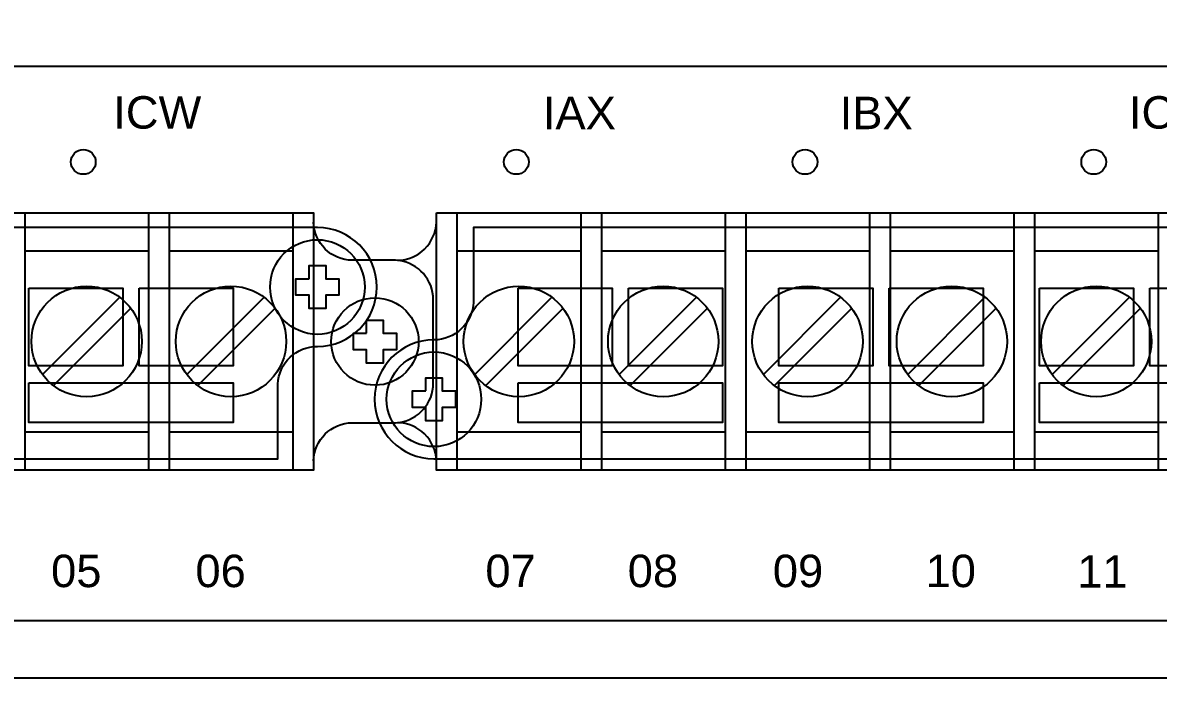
# Model space of a CAD drawing. Extents: x 1 to 47, y 1 to 35.
# Drawn here: x 29.155 to 32.596, y 10.388 to 12.373 of the extents above; entities that cross this region are included whole.
import ezdxf

# ---------------------------------------------------------------- set-up
doc = ezdxf.new("R2010")
doc.units = 0
doc.header["$MEASUREMENT"] = 0
for name, color, linetype in [('1_01__1-X__SCREW-TERMINAL_', 7, 'CONTINUOUS'), ('1_02__2-X__CONNECTORIZED_R', 7, 'CONTINUOUS'), ('1_03__1-1__SCREW-TERMINAL_', 7, 'CONTINUOUS'), ('1_04__2-1__CONNECTORIZED_R', 7, 'CONTINUOUS'), ('7_00______DWG_', 7, 'CONTINUOUS')]:
    doc.layers.add(name, color=color, linetype=linetype)
doc.styles.add('ARIAL', font='arial.ttf')

msp = doc.modelspace()

# ---------------------------------------------------------------- linework, layer by layer
at = {"layer": '1_01__1-X__SCREW-TERMINAL_'}
for points in [[(39.6685, 11.0148), (39.6685, 10.6118, -0.414214), (39.6185, 10.5618), (26.9572, 10.5618, -0.414214), (26.9072, 10.6118), (26.9072, 12.1918, -0.414214), (26.9572, 12.2418), (39.6185, 12.2418, -0.414214), (39.6685, 12.1918), (39.6685, 11.2199)], [(30.0359, 11.0457, -0.403969), (30.1539, 11.1616), (30.2841, 11.1617, 0.374201), (30.3987, 11.2704), (30.3987, 11.5449, 0.374201), (30.2841, 11.6536), (30.1539, 11.6536, -0.403969), (30.0359, 11.7695)], [(30.2903, 11.6536, 0.403969), (30.4083, 11.7695)], [(30.4083, 11.0457, 0.403969), (30.2903, 11.1616)]]:
    msp.add_lwpolyline(points, format="xyb", dxfattribs=at)
for points in [[(27.3482, 11.7976), (30.0357, 11.7976), (30.0357, 11.0176), (27.3482, 11.0176)], [(30.4083, 11.7976), (33.0959, 11.7976), (33.0959, 11.0176), (30.4083, 11.0176)], [(30.1971, 11.4324), (30.1971, 11.4727), (30.2471, 11.4727), (30.2471, 11.4324), (30.2872, 11.4324), (30.2872, 11.3825), (30.2471, 11.3825), (30.2471, 11.3425), (30.1971, 11.3425), (30.1971, 11.3825), (30.157, 11.3825), (30.157, 11.4324)]]:
    msp.add_lwpolyline(points, close=True, dxfattribs=at)
for points in [[(29.1608, 11.7976), (29.1608, 11.0176)], [(29.5358, 11.7976), (29.5358, 11.0176)], [(29.5982, 11.7976), (29.5982, 11.0176)], [(29.9732, 11.7976), (29.9732, 11.0176)], [(30.4709, 11.7976), (30.4709, 11.0176)], [(30.8459, 11.7976), (30.8459, 11.0176)], [(30.9084, 11.7976), (30.9084, 11.0176)], [(31.2834, 11.7976), (31.2834, 11.0176)], [(31.3459, 11.7976), (31.3459, 11.0176)], [(31.7209, 11.7976), (31.7209, 11.0176)], [(31.7834, 11.7976), (31.7834, 11.0176)], [(32.1584, 11.7976), (32.1584, 11.0176)], [(32.221, 11.7976), (32.221, 11.0176)], [(32.596, 11.7976), (32.596, 11.0176)], [(29.1608, 11.6825), (29.5358, 11.6825)], [(29.5982, 11.6825), (29.9732, 11.6825)], [(30.4709, 11.6825), (30.8459, 11.6825)], [(30.9084, 11.6825), (31.2834, 11.6825)], [(31.3459, 11.6825), (31.7209, 11.6825)], [(31.7834, 11.6825), (32.1584, 11.6825)], [(32.221, 11.6825), (32.596, 11.6825)], [(29.4486, 11.5416), (29.2145, 11.3074)], [(29.8862, 11.5416), (29.652, 11.3074)], [(30.7588, 11.5416), (30.5246, 11.3074)], [(31.1963, 11.5416), (30.9622, 11.3074)], [(31.6337, 11.5416), (31.3995, 11.3074)], [(32.0712, 11.5416), (31.8371, 11.3074)], [(32.5088, 11.5416), (32.2746, 11.3074)], [(29.4821, 11.5082), (29.2479, 11.274)], [(29.9196, 11.5082), (29.6854, 11.274)], [(30.7922, 11.5082), (30.5581, 11.274)], [(31.2298, 11.5082), (30.9956, 11.274)], [(31.6671, 11.5082), (31.4329, 11.274)], [(32.1046, 11.5082), (31.8705, 11.274)], [(32.5422, 11.5082), (32.308, 11.274)], [(29.5358, 11.1327), (29.1608, 11.1327)], [(29.9732, 11.1327), (29.5982, 11.1327)], [(30.8459, 11.1327), (30.4709, 11.1327)], [(31.2834, 11.1327), (30.9084, 11.1327)], [(31.7209, 11.1327), (31.3459, 11.1327)], [(32.1584, 11.1327), (31.7834, 11.1327)], [(32.596, 11.1327), (32.221, 11.1327)]]:
    msp.add_lwpolyline(points, dxfattribs=at)
for centre, radius in [((29.3483, 11.4078), 0.1673), ((29.7858, 11.4078), 0.1673), ((30.6584, 11.4078), 0.1673), ((31.096, 11.4078), 0.1673), ((31.5333, 11.4078), 0.1673), ((31.9709, 11.4078), 0.1673), ((32.4084, 11.4078), 0.1673), ((30.2221, 11.4076), 0.1324)]:
    msp.add_circle(centre, radius, dxfattribs=at)
at = {"layer": '1_02__2-X__CONNECTORIZED_R'}
for points in [[(27.338, 11.4126, 1), (27.338, 11.0526), (29.928, 11.0524), (29.928, 11.2787, -0.405199), (30.0479, 11.3926, 0.999995), (30.0479, 11.7527), (27.458, 11.7525), (27.458, 11.5265, -0.399232)], [(30.401, 11.4126, 1), (30.401, 11.0526), (32.991, 11.0524), (32.991, 11.2787, -0.405199), (33.1109, 11.3926, 0.999995), (33.1109, 11.7527), (30.521, 11.7525), (30.521, 11.5265, -0.399232)]]:
    msp.add_lwpolyline(points, format="xyb", close=True, dxfattribs=at)
for points in [[(30.0229, 11.5978), (30.0229, 11.6378), (30.0729, 11.6378), (30.0729, 11.5978), (30.113, 11.5978), (30.113, 11.5475), (30.0729, 11.5475), (30.0729, 11.5075), (30.0229, 11.5075), (30.0229, 11.5475), (29.9828, 11.5475), (29.9828, 11.5978), (30.0229, 11.5978)], [(29.1729, 11.5691), (29.4579, 11.5691), (29.4579, 11.3341), (29.1729, 11.3341)], [(29.5079, 11.5691), (29.7929, 11.5691), (29.7929, 11.3341), (29.5079, 11.3341)], [(30.6559, 11.5691), (30.9409, 11.5691), (30.9409, 11.3341), (30.6559, 11.3341)], [(30.9909, 11.5691), (31.2759, 11.5691), (31.2759, 11.3341), (30.9909, 11.3341)], [(31.4459, 11.5691), (31.7309, 11.5691), (31.7309, 11.3341), (31.4459, 11.3341)], [(31.7809, 11.5691), (32.0659, 11.5691), (32.0659, 11.3341), (31.7809, 11.3341)], [(32.2359, 11.5691), (32.5209, 11.5691), (32.5209, 11.3341), (32.2359, 11.3341)], [(32.5709, 11.5691), (32.8559, 11.5691), (32.8559, 11.3341), (32.5709, 11.3341)], [(30.376, 11.2578), (30.376, 11.2977), (30.426, 11.2977), (30.426, 11.2578), (30.4661, 11.2578), (30.4661, 11.2075), (30.426, 11.2075), (30.426, 11.1675), (30.376, 11.1675), (30.376, 11.2075), (30.3359, 11.2075), (30.3359, 11.2578), (30.376, 11.2578)], [(29.1729, 11.2825), (29.7929, 11.2825), (29.7929, 11.1625), (29.1729, 11.1625)], [(30.6559, 11.2825), (31.2759, 11.2825), (31.2759, 11.1625), (30.6559, 11.1625)], [(31.4459, 11.2825), (32.0659, 11.2825), (32.0659, 11.1625), (31.4459, 11.1625)], [(32.2359, 11.2825), (32.8559, 11.2825), (32.8559, 11.1625), (32.2359, 11.1625)]]:
    msp.add_lwpolyline(points, close=True, dxfattribs=at)
for centre in [(30.0479, 11.5726), (30.401, 11.2326)]:
    msp.add_circle(centre, 0.1433, dxfattribs=at)
at = {"layer": '1_03__1-1__SCREW-TERMINAL_'}
for points in [[(27.3482, 11.7976), (30.0357, 11.7976), (30.0357, 11.0176), (27.3482, 11.0176)], [(30.4083, 11.7976), (33.0959, 11.7976), (33.0959, 11.0176), (30.4083, 11.0176)], [(30.1971, 11.4324), (30.1971, 11.4727), (30.2471, 11.4727), (30.2471, 11.4324), (30.2872, 11.4324), (30.2872, 11.3825), (30.2471, 11.3825), (30.2471, 11.3425), (30.1971, 11.3425), (30.1971, 11.3825), (30.157, 11.3825), (30.157, 11.4324)]]:
    msp.add_lwpolyline(points, close=True, dxfattribs=at)
for points in [[(29.1608, 11.7976), (29.1608, 11.0176)], [(29.5358, 11.7976), (29.5358, 11.0176)], [(29.5982, 11.7976), (29.5982, 11.0176)], [(29.9732, 11.7976), (29.9732, 11.0176)], [(30.4709, 11.7976), (30.4709, 11.0176)], [(30.8459, 11.7976), (30.8459, 11.0176)], [(30.9084, 11.7976), (30.9084, 11.0176)], [(31.2834, 11.7976), (31.2834, 11.0176)], [(31.3459, 11.7976), (31.3459, 11.0176)], [(31.7209, 11.7976), (31.7209, 11.0176)], [(31.7834, 11.7976), (31.7834, 11.0176)], [(32.1584, 11.7976), (32.1584, 11.0176)], [(32.221, 11.7976), (32.221, 11.0176)], [(32.596, 11.7976), (32.596, 11.0176)], [(29.1608, 11.6825), (29.5358, 11.6825)], [(29.5982, 11.6825), (29.9732, 11.6825)], [(30.4709, 11.6825), (30.8459, 11.6825)], [(30.9084, 11.6825), (31.2834, 11.6825)], [(31.3459, 11.6825), (31.7209, 11.6825)], [(31.7834, 11.6825), (32.1584, 11.6825)], [(32.221, 11.6825), (32.596, 11.6825)], [(29.4486, 11.5416), (29.2145, 11.3074)], [(29.8862, 11.5416), (29.652, 11.3074)], [(30.7588, 11.5416), (30.5246, 11.3074)], [(31.1963, 11.5416), (30.9622, 11.3074)], [(31.6337, 11.5416), (31.3995, 11.3074)], [(32.0712, 11.5416), (31.8371, 11.3074)], [(32.5088, 11.5416), (32.2746, 11.3074)], [(29.4821, 11.5082), (29.2479, 11.274)], [(29.9196, 11.5082), (29.6854, 11.274)], [(30.7922, 11.5082), (30.5581, 11.274)], [(31.2298, 11.5082), (30.9956, 11.274)], [(31.6671, 11.5082), (31.4329, 11.274)], [(32.1046, 11.5082), (31.8705, 11.274)], [(32.5422, 11.5082), (32.308, 11.274)], [(29.5358, 11.1327), (29.1608, 11.1327)], [(29.9732, 11.1327), (29.5982, 11.1327)], [(30.8459, 11.1327), (30.4709, 11.1327)], [(31.2834, 11.1327), (30.9084, 11.1327)], [(31.7209, 11.1327), (31.3459, 11.1327)], [(32.1584, 11.1327), (31.7834, 11.1327)], [(32.596, 11.1327), (32.221, 11.1327)]]:
    msp.add_lwpolyline(points, dxfattribs=at)
for points in [[(30.0359, 11.0457, -0.403969), (30.1539, 11.1616), (30.2841, 11.1617, 0.374201), (30.3987, 11.2704), (30.3987, 11.5449, 0.374201), (30.2841, 11.6536), (30.1539, 11.6536, -0.403969), (30.0359, 11.7695)], [(30.2903, 11.6536, 0.403969), (30.4083, 11.7695)], [(30.4083, 11.0457, 0.403969), (30.2903, 11.1616)]]:
    msp.add_lwpolyline(points, format="xyb", dxfattribs=at)
for centre, radius in [((29.3483, 11.4078), 0.1673), ((29.7858, 11.4078), 0.1673), ((30.6584, 11.4078), 0.1673), ((31.096, 11.4078), 0.1673), ((31.5333, 11.4078), 0.1673), ((31.9709, 11.4078), 0.1673), ((32.4084, 11.4078), 0.1673), ((30.2221, 11.4076), 0.1324)]:
    msp.add_circle(centre, radius, dxfattribs=at)
at = {"layer": '1_04__2-1__CONNECTORIZED_R'}
for points in [[(27.338, 11.4126, 1), (27.338, 11.0526), (29.928, 11.0524), (29.928, 11.2787, -0.405199), (30.0479, 11.3926, 0.999995), (30.0479, 11.7527), (27.458, 11.7525), (27.458, 11.5265, -0.399232)], [(30.401, 11.4126, 1), (30.401, 11.0526), (32.991, 11.0524), (32.991, 11.2787, -0.405199), (33.1109, 11.3926, 0.999995), (33.1109, 11.7527), (30.521, 11.7525), (30.521, 11.5265, -0.399232)]]:
    msp.add_lwpolyline(points, format="xyb", close=True, dxfattribs=at)
for points in [[(30.0229, 11.5978), (30.0229, 11.6378), (30.0729, 11.6378), (30.0729, 11.5978), (30.113, 11.5978), (30.113, 11.5475), (30.0729, 11.5475), (30.0729, 11.5075), (30.0229, 11.5075), (30.0229, 11.5475), (29.9828, 11.5475), (29.9828, 11.5978), (30.0229, 11.5978)], [(29.1729, 11.5691), (29.4579, 11.5691), (29.4579, 11.3341), (29.1729, 11.3341)], [(29.5079, 11.5691), (29.7929, 11.5691), (29.7929, 11.3341), (29.5079, 11.3341)], [(30.6559, 11.5691), (30.9409, 11.5691), (30.9409, 11.3341), (30.6559, 11.3341)], [(30.9909, 11.5691), (31.2759, 11.5691), (31.2759, 11.3341), (30.9909, 11.3341)], [(31.4459, 11.5691), (31.7309, 11.5691), (31.7309, 11.3341), (31.4459, 11.3341)], [(31.7809, 11.5691), (32.0659, 11.5691), (32.0659, 11.3341), (31.7809, 11.3341)], [(32.2359, 11.5691), (32.5209, 11.5691), (32.5209, 11.3341), (32.2359, 11.3341)], [(32.5709, 11.5691), (32.8559, 11.5691), (32.8559, 11.3341), (32.5709, 11.3341)], [(30.376, 11.2578), (30.376, 11.2977), (30.426, 11.2977), (30.426, 11.2578), (30.4661, 11.2578), (30.4661, 11.2075), (30.426, 11.2075), (30.426, 11.1675), (30.376, 11.1675), (30.376, 11.2075), (30.3359, 11.2075), (30.3359, 11.2578), (30.376, 11.2578)], [(29.1729, 11.2825), (29.7929, 11.2825), (29.7929, 11.1625), (29.1729, 11.1625)], [(30.6559, 11.2825), (31.2759, 11.2825), (31.2759, 11.1625), (30.6559, 11.1625)], [(31.4459, 11.2825), (32.0659, 11.2825), (32.0659, 11.1625), (31.4459, 11.1625)], [(32.2359, 11.2825), (32.8559, 11.2825), (32.8559, 11.1625), (32.2359, 11.1625)]]:
    msp.add_lwpolyline(points, close=True, dxfattribs=at)
for centre in [(30.0479, 11.5726), (30.401, 11.2326)]:
    msp.add_circle(centre, 0.1433, dxfattribs=at)
at = {"layer": '7_00______DWG_'}
msp.add_lwpolyline([(26.742, 18.8476), (43.832, 18.8476, -0.377157), (43.912, 18.7576), (43.912, 10.4776, -0.414213), (43.822, 10.3876), (26.752, 10.3876, -0.414213), (26.662, 10.4776), (26.662, 18.7576, -0.377161)], format="xyb", close=True, dxfattribs=at)
msp.add_lwpolyline([(39.6685, 11.0148), (39.6685, 10.6118, -0.414214), (39.6185, 10.5618), (26.9572, 10.5618, -0.414214), (26.9072, 10.6118), (26.9072, 12.1918, -0.414214), (26.9572, 12.2418), (39.6185, 12.2418, -0.414214), (39.6685, 12.1918), (39.6685, 11.2199)], format="xyb", dxfattribs=at)
for centre in [(29.3382, 11.9515), (30.6507, 11.9515), (31.5257, 11.9515), (32.4007, 11.9515)]:
    msp.add_circle(centre, 0.0375, dxfattribs=at)

# ---------------------------------------------------------------- texts
at = {"layer": '7_00______DWG_', "style": 'ARIAL'}
for s, p in [('ICW', (29.429, 12.0523)), ('ICX', (32.5073, 12.0523)), ('IAX', (30.7311, 12.0507)), ('IBX', (31.6308, 12.0507)), ('05', (29.2406, 10.6636)), ('06', (29.6781, 10.6636)), ('07', (30.5569, 10.6636)), ('08', (30.9883, 10.6636)), ('09', (31.4281, 10.6636)), ('10', (31.8909, 10.6636)), ('11', (32.3507, 10.662))]:
    msp.add_text(s, height=0.09833, dxfattribs=at).set_placement(p)

doc.saveas('drawing.dxf')
